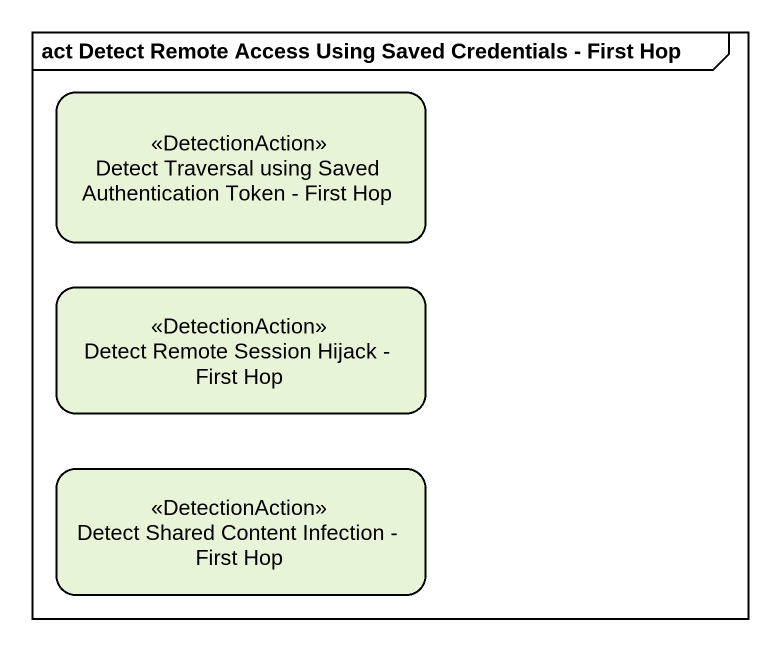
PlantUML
@startuml
mainframe act Detect Remote Access Using Saved Credentials - First Hop
hide empty description
state "Detect Traversal using Saved Authentication Token - First Hop" as Detect_Traversal_using <<DetectionAction>>
state "Detect Remote Session Hijack - First Hop" as Detect_Remote_Session <<DetectionAction>>
state "Detect Shared Content Infection - First Hop" as Detect_Shared_Content <<DetectionAction>>
@enduml
